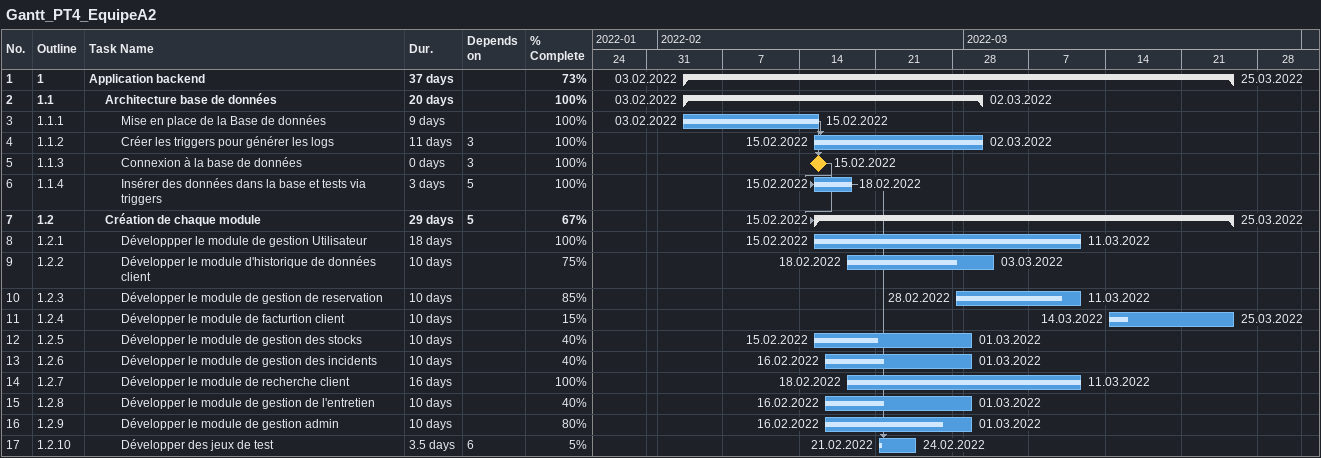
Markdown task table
Gantt_PT4_EquipeA2

| ID | WBS | Task | Duration | Start | Finish | Predecessors | % complete |
|---|---|---|---|---|---|---|---|
| 1 | 1 | **Application backend** | 37d | 2022-02-03 | 2022-03-25 |  | 73 |
| 2 | 1.1 | **Architecture base de données** | 20d | 2022-02-03 | 2022-03-02 |  | 100 |
| 3 | 1.1.1 | Mise en place de la Base de données | 9d | 2022-02-03 | 2022-02-15 |  | 100 |
| 4 | 1.1.2 | Créer les triggers pour générer les logs | 11d | 2022-02-15 | 2022-03-02 | 3 | 100 |
| 5 | 1.1.3 | Connexion à la base de données | 0d | 2022-02-15 | 2022-02-15 | 3 | 100 |
| 6 | 1.1.4 | Insérer des données dans la base et tests via triggers | 3d | 2022-02-15 | 2022-02-18 | 5 | 100 |
| 7 | 1.2 | **Création de chaque module** | 29d | 2022-02-15 | 2022-03-25 | 5 | 67 |
| 8 | 1.2.1 | Développper le module de gestion Utilisateur | 18d | 2022-02-15 | 2022-03-11 |  | 100 |
| 9 | 1.2.2 | Développer le module d'historique de données client | 10d | 2022-02-18 | 2022-03-03 |  | 75 |
| 10 | 1.2.3 | Développer le module de gestion de reservation | 10d | 2022-02-28 | 2022-03-11 |  | 85 |
| 11 | 1.2.4 | Développer le module de facturtion client | 10d | 2022-03-14 | 2022-03-25 |  | 15 |
| 12 | 1.2.5 | Développer le module de gestion des stocks | 10d | 2022-02-15 | 2022-03-01 |  | 40 |
| 13 | 1.2.6 | Développer le module de gestion des incidents | 10d | 2022-02-16 | 2022-03-01 |  | 40 |
| 14 | 1.2.7 | Développer le module de recherche client | 16d | 2022-02-18 | 2022-03-11 |  | 100 |
| 15 | 1.2.8 | Développer le module de gestion de l'entretien | 10d | 2022-02-16 | 2022-03-01 |  | 40 |
| 16 | 1.2.9 | Développer le module de gestion admin | 10d | 2022-02-16 | 2022-03-01 |  | 80 |
| 17 | 1.2.10 | Développer des jeux de test | 3.5d | 2022-02-21 | 2022-02-24 | 6 | 5 |
